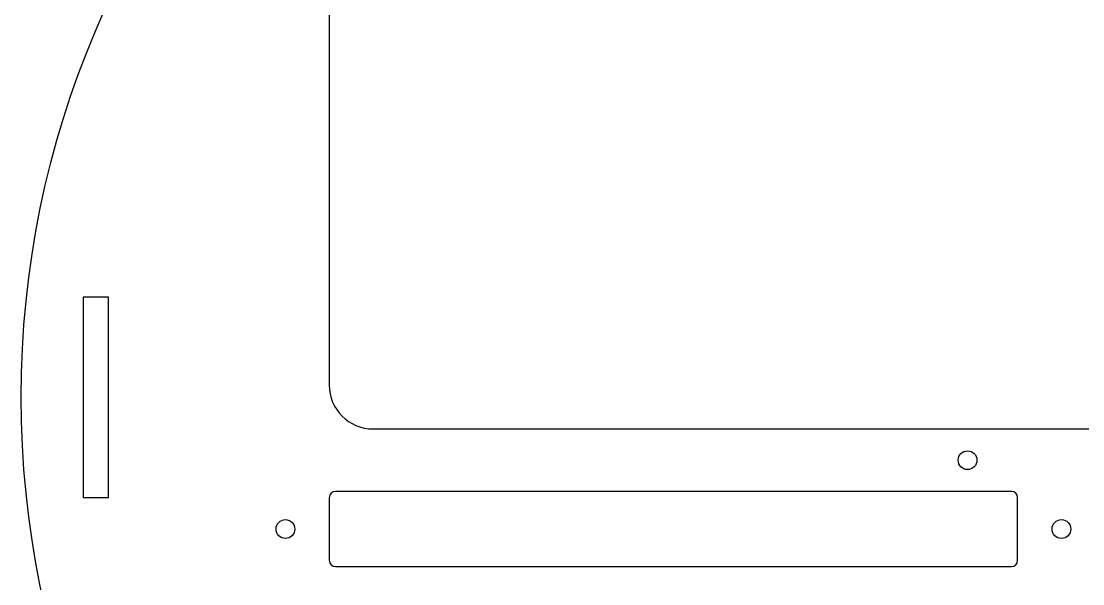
# Model space of a CAD drawing. Header units: millimetres. Extents: x -150 to 150, y -157 to 150.
# Drawn here: x -150 to 19.6, y -29.8 to 60.1 of the extents above; entities that cross this region are included whole.
import ezdxf

# ---------------------------------------------------------------- set-up
doc = ezdxf.new("R2010")
doc.units = ezdxf.units.MM

msp = doc.modelspace()

# ---------------------------------------------------------------- linework, layer by layer
at = {"color": 7, "linetype": 'Continuous', "lineweight": 25}
for p, q in [((-100.79, 91.66), (-100.79, 1.92)), ((-136.08, 15.96), (-140.08, 15.96)), ((-140.08, 15.96), (-140.08, -16.04)), ((-136.08, -16.04), (-136.08, 15.96)), ((-93.79, -5.08), (92.21, -5.08)), ((8.21, -15.08), (-99.79, -15.08)), ((-140.08, -16.04), (-136.08, -16.04)), ((-100.79, -16.08), (-100.79, -26.08)), ((9.21, -26.08), (9.21, -16.08)), ((-99.79, -27.08), (8.21, -27.08))]:
    msp.add_line(p, q, dxfattribs=at)
for centre, radius in [((0, 0), 150), ((1.21, -10.08), 1.5), ((-107.79, -21.08), 1.5), ((16.21, -21.08), 1.5)]:
    msp.add_circle(centre, radius, dxfattribs=at)
for centre, radius, start, end in [((-93.79, 1.92), 7, 180, 270), ((-99.79, -16.08), 1, 90, 180), ((8.21, -16.08), 1, 0, 90), ((-99.79, -26.08), 1, 180, 270), ((8.21, -26.08), 1, 270, 0)]:
    msp.add_arc(centre, radius, start, end, dxfattribs=at)

doc.saveas('drawing.dxf')
